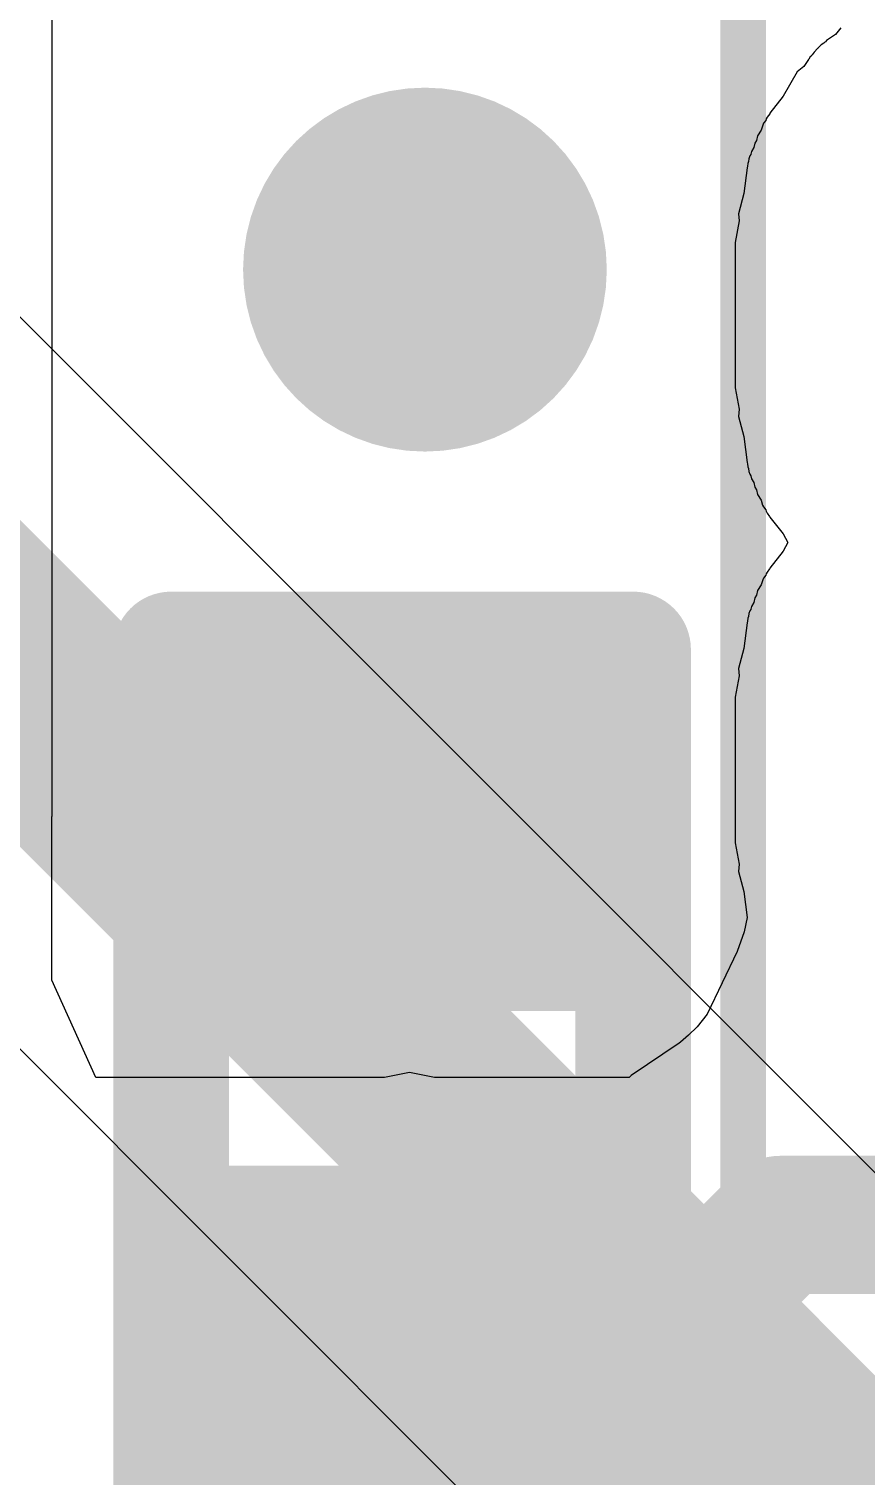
# Model space of a CAD drawing. Header units: inches. Extents: x -0.01 to 1.52, y -0.01 to 0.64.
# Drawn here: x 0.4366 to 0.4728, y 0.3622 to 0.4248 of the extents above; entities that cross this region are included whole.
import ezdxf

# ---------------------------------------------------------------- set-up
doc = ezdxf.new("R2010")
doc.units = ezdxf.units.IN
doc.header["$MEASUREMENT"] = 0
for name, color, linetype in [('Bottom Layer', 5, 'Continuous'), ('Mechanical 13', 56, 'Continuous'), ('Mechanical 15', 56, 'Continuous'), ('Top Layer', 1, 'Continuous'), ('Top Overlay', 2, 'Continuous'), ('Top Paste', 8, 'Continuous'), ('Top Solder', 216, 'Continuous')]:
    doc.layers.add(name, color=color, linetype=linetype)

# ---------------------------------------------------------------- blocks, each defined once
blk = doc.blocks.new('R___0201_14')
at = {"layer": 'Top Layer'}
for points in [[(-0.016142, 0.007283), (-0.005512, 0.007283), (-0.005512, -0.007283), (-0.016142, -0.007283)], [(0.005512, 0.007283), (0.016142, 0.007283), (0.016142, -0.007283), (0.005512, -0.007283)]]:
    blk.add_hatch(color=1, dxfattribs=at).paths.add_polyline_path(points)
at = {"layer": 'Top Paste'}
for points in [[(-0.016142, 0.007283), (-0.005512, 0.007283), (-0.005512, -0.007283), (-0.016142, -0.007283)], [(0.005512, 0.007283), (0.016142, 0.007283), (0.016142, -0.007283), (0.005512, -0.007283)]]:
    blk.add_hatch(color=8, dxfattribs=at).paths.add_polyline_path(points)
at = {"layer": 'Top Solder'}
for points in [[(-0.018307, 0.009449), (-0.003346, 0.009449), (-0.003346, -0.009449), (-0.018307, -0.009449)], [(0.003346, 0.009449), (0.018307, 0.009449), (0.018307, -0.009449), (0.003346, -0.009449)]]:
    blk.add_hatch(color=216, dxfattribs=at).paths.add_polyline_path(points)
at = {"layer": 'Top Overlay', "const_width": 0.005}
for points in [[(0.019, 0.01), (-0.019, 0.01)], [(-0.019, -0.01), (-0.019, 0.01)], [(0.019, -0.01), (0.019, 0.01)], [(0.019, -0.01), (-0.019, -0.01)]]:
    blk.add_lwpolyline(points, dxfattribs=at)
at = {"layer": 'Top Overlay', "const_width": 0.0025}
for points in [[(-0.02025, 0.01, 1), (-0.01775, 0.01, 1)], [(-0.02025, 0.01, 1), (-0.01775, 0.01, 1)], [(0.01775, 0.01, 1), (0.02025, 0.01, 1)], [(0.01775, 0.01, 1), (0.02025, 0.01, 1)], [(-0.02025, -0.01, 1), (-0.01775, -0.01, 1)], [(-0.02025, -0.01, 1), (-0.01775, -0.01, 1)], [(0.01775, -0.01, 1), (0.02025, -0.01, 1)], [(0.01775, -0.01, 1), (0.02025, -0.01, 1)]]:
    blk.add_lwpolyline(points, format="xyb", close=True, dxfattribs=at)
blk = doc.blocks.new('IC_TPS63900DSKR_16')
at = {"layer": 'Mechanical 13'}
for points, const_width in [([(-0.076772, 0.041339, 1), (-0.084646, 0.041339, 1)], 0.007874), ([(-0.086614, 0.041339, 1), (-0.082677, 0.041339, 1)], 0.003937), ([(-0.07874, 0.041339, 1), (-0.074803, 0.041339, 1)], 0.003937)]:
    blk.add_lwpolyline(points, format="xyb", close=True, dxfattribs=dict(at, const_width=const_width))
at = {"layer": 'Mechanical 15', "const_width": 0.001969}
blk.add_lwpolyline([(-0.066929, -0.059055), (-0.066929, 0.059055)], dxfattribs=at)
at = {"layer": 'Top Overlay'}
for points, const_width in [([(-0.076772, 0.041339, 1), (-0.084646, 0.041339, 1)], 0.007874), ([(-0.086614, 0.041339, 1), (-0.082677, 0.041339, 1)], 0.003937), ([(-0.07874, 0.041339, 1), (-0.074803, 0.041339, 1)], 0.003937)]:
    blk.add_lwpolyline(points, format="xyb", close=True, dxfattribs=dict(at, const_width=const_width))

msp = doc.modelspace()

# ---------------------------------------------------------------- linework, layer by layer
at = {"layer": 'Bottom Layer'}
for p, q in [((0.552134, 0.296382), (0.397544, 0.450971)), ((0.376267, 0.440572), (0.539576, 0.277263))]:
    msp.add_line(p, q, dxfattribs=at)
at = {"layer": 'Bottom Layer', "const_width": 0.01}
msp.add_lwpolyline([(0.380906, 0.451772), (0.547495, 0.285182)], dxfattribs=at)
at = {"layer": 'Top Layer'}
for p, q in [((0.437594, 0.390705), (0.437594, 0.469603)), ((0.471743, 0.424827), (0.471519, 0.424538)), ((0.470744, 0.423941), (0.470739, 0.423937)), ((0.470748, 0.423947), (0.470744, 0.423941)), ((0.470896, 0.424095), (0.470748, 0.423947)), ((0.471015, 0.424175), (0.470896, 0.424095)), ((0.471054, 0.424213), (0.471015, 0.424175)), ((0.47108, 0.42423), (0.471054, 0.424213)), ((0.471119, 0.424281), (0.47108, 0.42423)), ((0.471218, 0.424337), (0.471119, 0.424281)), ((0.471519, 0.424538), (0.471218, 0.424337)), ((0.470349, 0.423469), (0.470144, 0.423163)), ((0.470356, 0.423476), (0.470349, 0.423469)), ((0.470414, 0.423578), (0.470356, 0.423476)), ((0.470456, 0.423611), (0.470414, 0.423578)), ((0.470467, 0.423627), (0.470456, 0.423611)), ((0.470506, 0.423666), (0.470467, 0.423627)), ((0.470586, 0.423784), (0.470506, 0.423666)), ((0.470739, 0.423937), (0.470586, 0.423784)), ((0.469853, 0.422936), (0.469246, 0.421871)), ((0.470144, 0.423163), (0.469853, 0.422936)), ((0.469246, 0.421871), (0.468678, 0.421139)), ((0.468498, 0.42083), (0.468402, 0.420706)), ((0.468516, 0.420894), (0.468498, 0.42083)), ((0.468555, 0.420972), (0.468516, 0.420894)), ((0.468666, 0.421115), (0.468555, 0.420972)), ((0.468678, 0.421139), (0.468666, 0.421115)), ((0.468302, 0.420406), (0.468139, 0.420162)), ((0.468363, 0.420627), (0.468302, 0.420406)), ((0.468402, 0.420706), (0.468363, 0.420627)), ((0.467982, 0.41965), (0.467885, 0.419479)), ((0.468021, 0.419847), (0.467982, 0.41965)), ((0.467982, 0.41965), (0.467982, 0.41965)), ((0.467982, 0.41965), (0.467982, 0.41965)), ((0.4681, 0.419965), (0.468021, 0.419847)), ((0.468139, 0.420162), (0.4681, 0.419965)), ((0.467727, 0.418967), (0.467711, 0.418841)), ((0.467753, 0.419044), (0.467727, 0.418967)), ((0.467769, 0.419172), (0.467753, 0.419044)), ((0.467808, 0.41929), (0.467769, 0.419172)), ((0.467844, 0.419353), (0.467808, 0.41929)), ((0.467845, 0.419361), (0.467844, 0.419353)), ((0.467885, 0.419479), (0.467845, 0.419361)), ((0.46769, 0.418778), (0.467549, 0.417662)), ((0.467711, 0.418841), (0.46769, 0.418778)), ((0.467549, 0.417662), (0.46731, 0.416791)), ((0.46735, 0.416475), (0.467166, 0.415551)), ((0.46731, 0.416791), (0.46735, 0.416475)), ((0.467166, 0.415551), (0.467166, 0.409252)), ((0.467166, 0.409252), (0.467349, 0.408331)), ((0.467349, 0.408331), (0.46731, 0.408017)), ((0.46731, 0.408017), (0.467549, 0.407145)), ((0.467549, 0.407145), (0.46769, 0.406025)), ((0.46769, 0.406025), (0.467711, 0.405962)), ((0.467711, 0.405962), (0.467727, 0.405836)), ((0.467727, 0.405836), (0.467753, 0.405759)), ((0.467753, 0.405759), (0.467769, 0.405632)), ((0.467769, 0.405632), (0.467808, 0.405514)), ((0.467808, 0.405514), (0.467844, 0.40545)), ((0.467844, 0.40545), (0.467845, 0.405442)), ((0.467845, 0.405442), (0.467885, 0.405324)), ((0.467885, 0.405324), (0.467982, 0.405153)), ((0.467982, 0.405153), (0.467982, 0.405153)), ((0.467982, 0.405153), (0.467982, 0.405153)), ((0.467982, 0.405153), (0.468021, 0.404956)), ((0.468021, 0.404956), (0.468102, 0.404836)), ((0.468102, 0.404836), (0.468142, 0.404635)), ((0.468142, 0.404635), (0.468302, 0.404396)), ((0.468302, 0.404396), (0.468361, 0.40418)), ((0.468361, 0.40418), (0.4684, 0.404102)), ((0.4684, 0.404102), (0.468496, 0.403978)), ((0.468496, 0.403978), (0.468514, 0.403914)), ((0.468514, 0.403914), (0.468553, 0.403835)), ((0.468553, 0.403835), (0.468664, 0.403692)), ((0.468664, 0.403692), (0.468678, 0.403664)), ((0.468678, 0.403664), (0.469246, 0.402933)), ((0.469246, 0.402933), (0.469459, 0.402559)), ((0.469244, 0.402182), (0.468676, 0.40145)), ((0.469459, 0.402559), (0.469244, 0.402182)), ((0.468664, 0.401427), (0.468553, 0.401283)), ((0.468676, 0.40145), (0.468664, 0.401427)), ((0.468363, 0.400942), (0.468303, 0.400724)), ((0.468402, 0.401021), (0.468363, 0.400942)), ((0.468497, 0.401143), (0.468402, 0.401021)), ((0.468514, 0.401204), (0.468497, 0.401143)), ((0.468553, 0.401283), (0.468514, 0.401204)), ((0.468021, 0.400162), (0.467982, 0.399965)), ((0.468102, 0.400282), (0.468021, 0.400162)), ((0.468142, 0.400483), (0.468102, 0.400282)), ((0.468303, 0.400724), (0.468142, 0.400483)), ((0.467807, 0.399602), (0.467768, 0.399484)), ((0.467844, 0.399666), (0.467807, 0.399602)), ((0.467845, 0.399676), (0.467844, 0.399666)), ((0.467885, 0.399794), (0.467845, 0.399676)), ((0.467982, 0.399965), (0.467885, 0.399794)), ((0.467982, 0.399965), (0.467982, 0.399965)), ((0.467982, 0.399965), (0.467982, 0.399965)), ((0.467689, 0.39909), (0.467549, 0.397975)), ((0.467711, 0.399156), (0.467689, 0.39909)), ((0.467727, 0.399282), (0.467711, 0.399156)), ((0.467752, 0.399357), (0.467727, 0.399282)), ((0.467768, 0.399484), (0.467752, 0.399357)), ((0.467549, 0.397975), (0.46731, 0.397106)), ((0.46731, 0.397106), (0.46735, 0.39679)), ((0.46735, 0.39679), (0.467166, 0.395866)), ((0.467166, 0.395866), (0.467166, 0.389567)), ((0.43758, 0.383619), (0.43758, 0.390705)), ((0.43758, 0.390705), (0.437594, 0.390705)), ((0.467166, 0.389567), (0.46735, 0.388643)), ((0.46735, 0.388643), (0.46731, 0.388327)), ((0.46731, 0.388327), (0.467549, 0.387456)), ((0.467549, 0.387456), (0.46769, 0.38634)), ((0.46769, 0.38634), (0.467566, 0.385714)), ((0.467566, 0.385714), (0.467252, 0.384865)), ((0.467252, 0.384865), (0.465954, 0.382147)), ((0.439488, 0.379409), (0.43758, 0.383619)), ((0.465954, 0.382147), (0.465533, 0.381605)), ((0.465533, 0.381605), (0.465156, 0.381237)), ((0.464747, 0.380891), (0.46267, 0.379503)), ((0.464812, 0.380942), (0.464747, 0.380891)), ((0.465156, 0.381237), (0.464812, 0.380942)), ((0.453071, 0.379625), (0.451989, 0.379409)), ((0.454153, 0.379409), (0.453071, 0.379625)), ((0.46267, 0.379503), (0.462576, 0.379409)), ((0.46267, 0.379503), (0.46267, 0.379503)), ((0.451989, 0.379409), (0.439488, 0.379409)), ((0.462576, 0.379409), (0.454153, 0.379409))]:
    msp.add_line(p, q, dxfattribs=at)
for points, const_width in [([(0.46515, 0.36904), (0.469142, 0.373032)], 0.005984), ([(0.469142, 0.373032), (0.476732, 0.373032)], 0.005984), ([(0.452756, 0.36811), (0.453071, 0.368425)], 0.01), ([(0.453071, 0.368425), (0.453686, 0.36904)], 0.005984), ([(0.453686, 0.36904), (0.46515, 0.36904)], 0.005984)]:
    msp.add_lwpolyline(points, dxfattribs=dict(at, const_width=const_width))
for points, const_width in [([(0.467645, 0.373032, 1), (0.470638, 0.373032, 1)], 0.002992), ([(0.467645, 0.373032, 1), (0.470638, 0.373032, 1)], 0.002992), ([(0.450571, 0.368425, 1), (0.455571, 0.368425, 1)], 0.005), ([(0.450256, 0.36811, 1), (0.455256, 0.36811, 1)], 0.005), ([(0.45219, 0.36904, 1), (0.455182, 0.36904, 1)], 0.002992), ([(0.45219, 0.36904, 1), (0.455182, 0.36904, 1)], 0.002992), ([(0.463654, 0.36904, 1), (0.466646, 0.36904, 1)], 0.002992), ([(0.463654, 0.36904, 1), (0.466646, 0.36904, 1)], 0.002992), ([(0.451575, 0.368425, 1), (0.454567, 0.368425, 1)], 0.002992)]:
    msp.add_lwpolyline(points, format="xyb", close=True, dxfattribs=dict(at, const_width=const_width))

# ---------------------------------------------------------------- block references
msp.add_blockref('IC_TPS63900DSKR_16', (0.534449, 0.373032))
at = {"rotation": 270}
msp.add_blockref('R___0201_14', (0.452756, 0.378937), dxfattribs=at)

doc.saveas('drawing.dxf')
